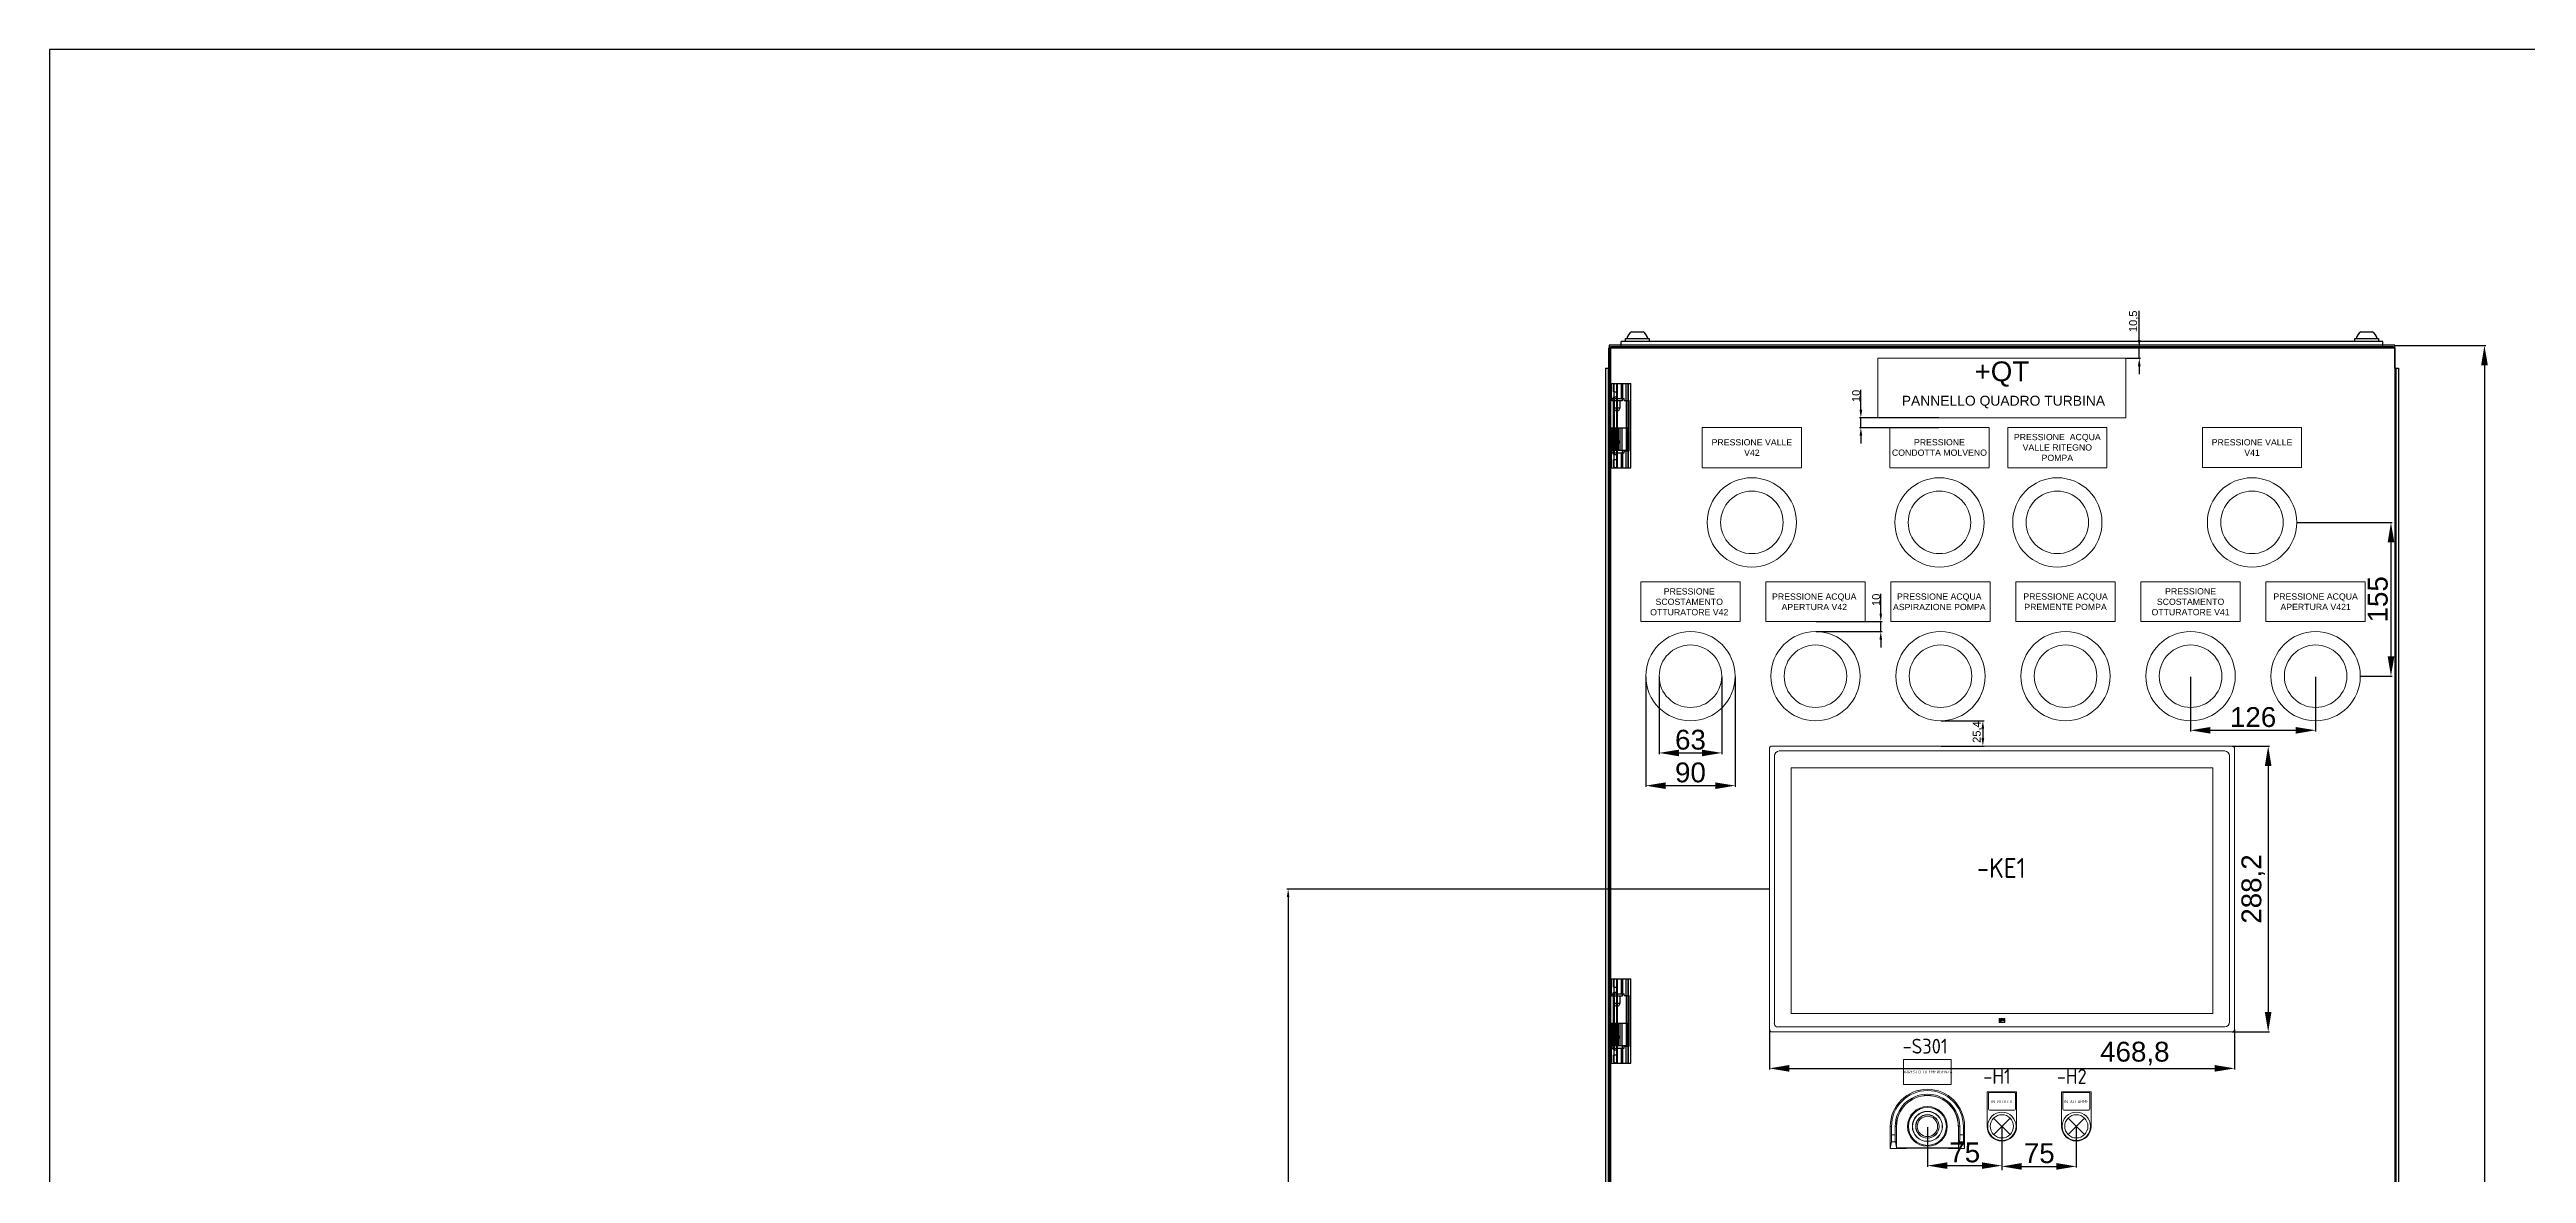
# Model space of a CAD drawing. Header units: millimetres. Extents: x 46611 to 59290, y 36233 to 38835.
# Drawn here: x 46611 to 49107, y 37702 to 38835 of the extents above; entities that cross this region are included whole.
import ezdxf
from ezdxf.enums import TextEntityAlignment as Align

# ---------------------------------------------------------------- set-up
doc = ezdxf.new("R2010")
doc.units = ezdxf.units.MM
doc.layers.add('! NO PLOT !', color=7, linetype='Continuous', true_color=0xff75dd, plot=False)
doc.layers.add('000-PI-Oprema', color=30, linetype='Continuous', lineweight=5)
doc.layers.add('SI-ORMAR-Tekst', color=7, linetype='Continuous', lineweight=5)
doc.layers.add('000-PI-ORMAR', color=2, linetype='Continuous')
doc.layers.add('000-PI_TEXT', color=7, linetype='Continuous')
doc.styles.add('ARIAL', font='arial.ttf')
doc.styles.add('PI0', font='isocpeur.ttf', dxfattribs={"width": 0.9})
doc.styles.get("Standard").update_dxf_attribs({"font": 'arial.ttf'})
doc.dimstyles.new('ISO-25-lb', dxfattribs={"dimtxt": 8, "dimasz": 8, "dimexe": 1.25, "dimexo": 0.625, "dimtad": 1, "dimtxsty": 'Standard', "dimcen": 5, "dimadec": 0, "dimazin": 0, "dimtfac": 1, "dimtmove": 0, "dimatfit": 3, "dimfxl": 1, "dimarcsym": 0})

# ---------------------------------------------------------------- blocks, each defined once
blk = doc.blocks.new('*D116')
at = {"layer": '000-PI_TEXT', "color": 0, "linetype": 'Continuous', "lineweight": -2, "ltscale": 0.25, "transparency": 16777216}
for p, q in [((48975.1, 38537), (49066, 38537)), ((49064.7, 38517), (49064.7, 36560)), ((48975.1, 36540), (49066, 36540))]:
    blk.add_line(p, q, dxfattribs=at)
at = {"layer": '000-PI_TEXT', "color": 0, "ltscale": 0.25, "transparency": 16777216}
for points in [[(49061.4, 38517), (49068.1, 38517), (49064.7, 38537)], [(49061.4, 36560), (49068.1, 36560), (49064.7, 36540)]]:
    blk.add_solid(points, dxfattribs=at)
at = {"layer": 'Defpoints', "color": 0, "ltscale": 0.25, "transparency": 16777216}
for p in [(48974.5, 38537), (48974.5, 36540), (49064.7, 36540)]:
    blk.add_point(p, dxfattribs=at)
at = {"layer": '000-PI_TEXT', "color": 0, "ltscale": 0.25, "transparency": 16777216, "insert": (49051.5, 37538.5), "char_height": 20, "attachment_point": 5, "rotation": 90}
blk.add_mtext('2000', dxfattribs=at)
blk = doc.blocks.new('PPC2-CW19-ADL')
blk.add_wipeout([(77652.4, 29239.1), (78121.2, 29239.1), (78121.2, 28950.9), (77652.4, 28950.9)])
at = {"ltscale": 0.25}
for p, q in [((77884, 28963.9), (77884, 28964.6)), ((77884, 28964.6), (77884.7, 28964.6)), ((77884.7, 28963.9), (77884, 28963.9)), ((77884.7, 28963.5), (77884, 28963.5)), ((77884, 28963.5), (77884, 28960.4)), ((77884, 28960.4), (77884.7, 28960.4)), ((77884.7, 28964.6), (77884.7, 28963.9)), ((77884.7, 28960.4), (77884.7, 28963.5)), ((77886.8, 28964.6), (77885.3, 28964.6)), ((77885.3, 28964.6), (77885.3, 28960.4)), ((77885.3, 28960.4), (77888.3, 28960.4)), ((77886, 28962.9), (77886, 28963.9)), ((77886, 28963.9), (77888.3, 28963.9)), ((77888.3, 28962.9), (77886, 28962.9)), ((77886, 28960.9), (77886, 28962.4)), ((77886, 28962.4), (77888.3, 28962.4)), ((77888.3, 28960.9), (77886, 28960.9)), ((77886.8, 28964.6), (77888.3, 28964.6)), ((77888.3, 28963.9), (77888.3, 28964.6)), ((77888.3, 28962.4), (77888.3, 28962.9)), ((77888.3, 28960.4), (77888.3, 28960.9)), ((77889.6, 28964.6), (77888.9, 28964.6)), ((77888.9, 28964.6), (77888.9, 28963.9)), ((77888.9, 28963.9), (77889.6, 28963.9)), ((77888.9, 28960.4), (77888.9, 28963.5)), ((77888.9, 28963.5), (77889.6, 28963.5)), ((77889.6, 28960.4), (77888.9, 28960.4)), ((77889.6, 28963.9), (77889.6, 28964.6)), ((77889.6, 28963.5), (77889.6, 28960.4))]:
    blk.add_line(p, q, dxfattribs=at)
blk.add_lwpolyline([(77655.4, 29239.1), (78118.2, 29239.1, -0.414214), (78121.2, 29236.1), (78121.2, 28953.9, -0.414214), (78118.2, 28950.9), (77655.4, 28950.9, -0.414214), (77652.4, 28953.9), (77652.4, 29236.1, -0.414214)], format="xyb", close=True, dxfattribs=at)
for points in [[(77657.4, 28959.4), (77657.4, 29229.1)], [(77662.4, 29234.1), (78111.2, 29234.1)], [(78116.2, 29229.1), (78116.2, 28960.9)], [(78111.2, 28955.9), (77660.9, 28955.9)]]:
    blk.add_lwpolyline(points, dxfattribs=at)
blk.add_lwpolyline([(77674.4, 29217.1), (78099.2, 29217.1), (78099.2, 28969.4), (77674.4, 28969.4)], close=True, dxfattribs=at)
for centre, radius, start, end in [((77662.4, 29229.1), 5, 90, 180), ((78111.2, 29229.1), 5, 0, 90), ((77660.9, 28959.4), 3.54, 180, 270), ((78111.2, 28960.9), 5, 270, 0)]:
    blk.add_arc(centre, radius, start, end, dxfattribs=at)
blk = doc.blocks.new('*D129')
at = {"layer": '000-PI_TEXT', "color": 0, "linetype": 'Continuous', "lineweight": -2, "ltscale": 0.25, "transparency": 16777216}
for p, q in [((48219.6, 38202.9), (48219.6, 38091.9)), ((48309.6, 38202.9), (48309.6, 38091.9)), ((48239.6, 38093.2), (48289.6, 38093.2))]:
    blk.add_line(p, q, dxfattribs=at)
at = {"layer": '000-PI_TEXT', "color": 0, "ltscale": 0.25, "transparency": 16777216}
for points in [[(48239.6, 38096.5), (48239.6, 38089.8), (48219.6, 38093.2)], [(48289.6, 38096.5), (48289.6, 38089.8), (48309.6, 38093.2)]]:
    blk.add_solid(points, dxfattribs=at)
at = {"layer": 'Defpoints', "color": 0, "ltscale": 0.25, "transparency": 16777216}
for p in [(48219.6, 38203.5), (48309.6, 38203.5), (48309.6, 38093.2)]:
    blk.add_point(p, dxfattribs=at)
at = {"layer": '000-PI_TEXT', "color": 0, "ltscale": 0.25, "transparency": 16777216, "insert": (48264.6, 38106.4), "char_height": 20, "attachment_point": 5}
blk.add_mtext('90', dxfattribs=at)
blk = doc.blocks.new('*D128')
at = {"layer": '000-PI_TEXT', "color": 0, "linetype": 'Continuous', "lineweight": -2, "ltscale": 0.25, "transparency": 16777216}
for p, q in [((48233.1, 38202.9), (48233.1, 38124.9)), ((48296.1, 38202.9), (48296.1, 38124.9)), ((48253.1, 38126.2), (48276.1, 38126.2))]:
    blk.add_line(p, q, dxfattribs=at)
at = {"layer": '000-PI_TEXT', "color": 0, "ltscale": 0.25, "transparency": 16777216}
for points in [[(48253.1, 38129.5), (48253.1, 38122.8), (48233.1, 38126.2)], [(48276.1, 38129.5), (48276.1, 38122.8), (48296.1, 38126.2)]]:
    blk.add_solid(points, dxfattribs=at)
at = {"layer": 'Defpoints', "color": 0, "ltscale": 0.25, "transparency": 16777216}
for p in [(48233.1, 38203.5), (48296.1, 38203.5), (48296.1, 38126.2)]:
    blk.add_point(p, dxfattribs=at)
at = {"layer": '000-PI_TEXT', "color": 0, "ltscale": 0.25, "transparency": 16777216, "insert": (48264.6, 38139.4), "char_height": 20, "attachment_point": 5}
blk.add_mtext('63', dxfattribs=at)
blk = doc.blocks.new('*D130')
at = {"layer": '000-PI_TEXT', "color": 0, "linetype": 'Continuous', "lineweight": -2, "ltscale": 0.25, "transparency": 16777216}
for p, q in [((48768.6, 38202.9), (48768.6, 38147.7)), ((48894.6, 38202.9), (48894.6, 38147.7)), ((48788.6, 38149), (48874.6, 38149))]:
    blk.add_line(p, q, dxfattribs=at)
at = {"layer": '000-PI_TEXT', "color": 0, "ltscale": 0.25, "transparency": 16777216}
for points in [[(48788.6, 38152.3), (48788.6, 38145.6), (48768.6, 38149)], [(48874.6, 38152.3), (48874.6, 38145.6), (48894.6, 38149)]]:
    blk.add_solid(points, dxfattribs=at)
at = {"layer": 'Defpoints', "color": 0, "ltscale": 0.25, "transparency": 16777216}
for p in [(48768.6, 38203.5), (48894.6, 38203.5), (48894.6, 38149)]:
    blk.add_point(p, dxfattribs=at)
at = {"layer": '000-PI_TEXT', "color": 0, "ltscale": 0.25, "transparency": 16777216, "insert": (48831.6, 38162.2), "char_height": 20, "attachment_point": 5}
blk.add_mtext('126', dxfattribs=at)
blk = doc.blocks.new('*D131')
at = {"layer": '000-PI_TEXT', "color": 0, "linetype": 'Continuous', "lineweight": -2, "ltscale": 0.25, "transparency": 16777216}
for p, q in [((48876.1, 38358.5), (48971.8, 38358.5)), ((48970.5, 38338.5), (48970.5, 38223.5)), ((48940.2, 38203.5), (48971.8, 38203.5))]:
    blk.add_line(p, q, dxfattribs=at)
at = {"layer": '000-PI_TEXT', "color": 0, "ltscale": 0.25, "transparency": 16777216}
for points in [[(48967.2, 38338.5), (48973.9, 38338.5), (48970.5, 38358.5)], [(48967.2, 38223.5), (48973.9, 38223.5), (48970.5, 38203.5)]]:
    blk.add_solid(points, dxfattribs=at)
at = {"layer": 'Defpoints', "color": 0, "ltscale": 0.25, "transparency": 16777216}
for p in [(48875.5, 38358.5), (48939.6, 38203.5), (48970.5, 38203.5)]:
    blk.add_point(p, dxfattribs=at)
at = {"layer": '000-PI_TEXT', "color": 0, "ltscale": 0.25, "transparency": 16777216, "insert": (48957.3, 38281), "char_height": 20, "attachment_point": 5, "rotation": 90}
blk.add_mtext('155', dxfattribs=at)
blk = doc.blocks.new('podloska')
for p, q in [((43278.7, 39063.5), (43278.7, 39097.9)), ((43279.2, 39098.4), (43308, 39098.4)), ((43280, 39080.9), (43280, 39096.6)), ((43281, 39097.6), (43306.2, 39097.6)), ((43307.2, 39080.9), (43307.2, 39096.6)), ((43308.5, 39063.5), (43308.5, 39097.9)), ((43281, 39079.9), (43306.2, 39079.9))]:
    blk.add_line(p, q)
blk.add_circle((43293.6, 39063.5), 14.3)
at = {"ltscale": 0.25}
blk.add_circle((43293.6, 39063.5), 11.7, dxfattribs=at)
for centre, radius, start, end in [((43279.2, 39097.9), 0.5, 90, 179.9998), ((43281, 39096.6), 1, 90, 180.0001), ((43306.2, 39096.6), 1, 359.9999, 90), ((43308, 39097.9), 0.5, 0.0002, 90), ((43293.6, 39063.5), 14.9, 180, 0), ((43281, 39080.9), 1, 180, 270), ((43306.2, 39080.9), 1, 270, 0)]:
    blk.add_arc(centre, radius, start, end)
blk = doc.blocks.new('ESD - 3SU1051-1BA20-0AA0')
for p, q in [((43979.3, 39069.2), (43980.6, 39069.2)), ((43979.3, 39047.1), (43979.3, 39069.2)), ((43980.6, 39060.7), (43980.6, 39069.2)), ((43984.2, 39069.2), (43985.4, 39069.2)), ((43984.2, 39060.7), (43984.2, 39069.2)), ((43985.4, 39069.2), (43985.6, 39069.2)), ((43985.4, 39047.6), (43985.4, 39069.2)), ((43985.6, 39047.5), (43985.6, 39069.2)), ((44047.9, 39069.2), (44048.1, 39069.2)), ((44047.9, 39047.5), (44047.9, 39069.2)), ((44048.1, 39069.2), (44049.2, 39069.2)), ((44048.1, 39047.6), (44048.1, 39069.2)), ((44049.2, 39060.7), (44049.2, 39069.2)), ((44052.9, 39069.2), (44054.1, 39069.2)), ((44052.9, 39060.7), (44052.9, 39069.2)), ((44054.1, 39047.1), (44054.1, 39069.2)), ((43979.3, 39047.1), (43980.4, 39053.7)), ((43979.3, 39047.1), (43995.6, 39047.1)), ((43980.4, 39053.7), (43984.4, 39053.7)), ((43980.6, 39060.7), (43984.2, 39060.7)), ((43985.4, 39047.6), (43984.4, 39053.7)), ((43985.6, 39047.5), (44047.9, 39047.5)), ((43995.5, 39047.2), (44037.9, 39047.2)), ((44037.8, 39047.1), (44054.1, 39047.1)), ((44048.1, 39047.6), (44049.1, 39053.7)), ((44049.1, 39053.7), (44053, 39053.7)), ((44049.2, 39060.7), (44052.9, 39060.7)), ((44054.1, 39047.1), (44053, 39053.7))]:
    blk.add_line(p, q)
for points in [[(43980.4, 39053.7), (43980.5, 39054.1), (43980.5, 39054.7), (43980.5, 39055.6), (43980.5, 39056.7), (43980.6, 39057.9), (43980.6, 39059.2), (43980.6, 39060.7)], [(43984.2, 39060.7), (43984.2, 39059.2), (43984.2, 39057.9), (43984.3, 39056.7), (43984.3, 39055.6), (43984.3, 39054.7), (43984.3, 39054.1), (43984.4, 39053.7)], [(43985.4, 39047.6), (43985.4, 39047.6), (43985.4, 39047.6), (43985.4, 39047.6), (43985.5, 39047.6), (43985.5, 39047.6), (43985.5, 39047.5), (43985.6, 39047.5), (43985.6, 39047.5)], [(44047.9, 39047.5), (44047.9, 39047.5), (44047.9, 39047.5), (44048, 39047.6), (44048, 39047.6), (44048, 39047.6), (44048, 39047.6), (44048, 39047.6), (44048.1, 39047.6)], [(44049.1, 39053.7), (44049.1, 39054.1), (44049.1, 39054.7), (44049.2, 39055.6), (44049.2, 39056.7), (44049.2, 39057.9), (44049.2, 39059.2), (44049.2, 39060.7)], [(44052.9, 39060.7), (44052.9, 39059.2), (44052.9, 39057.9), (44052.9, 39056.7), (44052.9, 39055.6), (44053, 39054.7), (44053, 39054.1), (44053, 39053.7)]]:
    blk.add_lwpolyline(points)
for radius in [20, 19.1, 15.2, 15, 11.8, 11.7, 10.3]:
    blk.add_circle((44016.7, 39069.2), radius)
for radius, start, end in [(37.4, 0, 180), (36.2, 0, 180), (32.5, 0, 180), (31.3, 0, 180), (31.1, 0, 180), (30.5, 225.9962, 226.1678), (30.5, 313.8322, 314.0038)]:
    blk.add_arc((44016.7, 39069.2), radius, start, end)
blk = doc.blocks.new('*D132')
at = {"layer": '000-PI_TEXT', "color": 0, "linetype": 'Continuous', "lineweight": -2, "ltscale": 0.25, "transparency": 16777216}
for p, q in [((48503.4, 37749), (48503.4, 37709)), ((48578.4, 37749), (48578.4, 37709)), ((48523.4, 37710.2), (48558.4, 37710.2))]:
    blk.add_line(p, q, dxfattribs=at)
at = {"layer": '000-PI_TEXT', "color": 0, "ltscale": 0.25, "transparency": 16777216}
for points in [[(48523.4, 37713.5), (48523.4, 37706.9), (48503.4, 37710.2)], [(48558.4, 37713.5), (48558.4, 37706.9), (48578.4, 37710.2)]]:
    blk.add_solid(points, dxfattribs=at)
at = {"layer": 'Defpoints', "color": 0, "ltscale": 0.25, "transparency": 16777216}
for p in [(48503.4, 37749.7), (48578.4, 37749.7), (48578.4, 37710.2)]:
    blk.add_point(p, dxfattribs=at)
at = {"layer": '000-PI_TEXT', "color": 0, "ltscale": 0.25, "transparency": 16777216, "insert": (48541, 37723.4), "char_height": 20, "attachment_point": 5}
blk.add_mtext('75', dxfattribs=at)
blk = doc.blocks.new('*D133')
at = {"layer": '000-PI_TEXT', "color": 0, "linetype": 'Continuous', "lineweight": -2, "ltscale": 0.25, "transparency": 16777216}
for p, q in [((48578.4, 37749), (48578.4, 37708.2)), ((48653.4, 37749), (48653.4, 37708.2)), ((48598.4, 37709.4), (48633.4, 37709.4))]:
    blk.add_line(p, q, dxfattribs=at)
at = {"layer": '000-PI_TEXT', "color": 0, "ltscale": 0.25, "transparency": 16777216}
for points in [[(48598.4, 37712.8), (48598.4, 37706.1), (48578.4, 37709.4)], [(48633.4, 37712.8), (48633.4, 37706.1), (48653.4, 37709.4)]]:
    blk.add_solid(points, dxfattribs=at)
at = {"layer": 'Defpoints', "color": 0, "ltscale": 0.25, "transparency": 16777216}
for p in [(48578.4, 37749.7), (48653.4, 37749.7), (48653.4, 37709.4)]:
    blk.add_point(p, dxfattribs=at)
at = {"layer": '000-PI_TEXT', "color": 0, "ltscale": 0.25, "transparency": 16777216, "insert": (48616.1, 37722.6), "char_height": 20, "attachment_point": 5}
blk.add_mtext('75', dxfattribs=at)
blk = doc.blocks.new('*D134')
at = {"layer": '000-PI_TEXT', "color": 0, "linetype": 'Continuous', "lineweight": -2, "ltscale": 0.25, "transparency": 16777216}
for p, q in [((48344.1, 37847.3), (48344.1, 37807)), ((48812.9, 37847.3), (48812.9, 37807)), ((48364.1, 37808.2), (48792.9, 37808.2))]:
    blk.add_line(p, q, dxfattribs=at)
at = {"layer": '000-PI_TEXT', "color": 0, "ltscale": 0.25, "transparency": 16777216}
for points in [[(48364.1, 37811.6), (48364.1, 37804.9), (48344.1, 37808.2)], [(48792.9, 37811.6), (48792.9, 37804.9), (48812.9, 37808.2)]]:
    blk.add_solid(points, dxfattribs=at)
at = {"layer": 'Defpoints', "color": 0, "ltscale": 0.25, "transparency": 16777216}
for p in [(48344.1, 37847.9), (48812.9, 37847.9), (48812.9, 37808.2)]:
    blk.add_point(p, dxfattribs=at)
at = {"layer": '000-PI_TEXT', "color": 0, "ltscale": 0.25, "transparency": 16777216, "insert": (48712.4, 37823.2), "char_height": 20, "attachment_point": 5}
blk.add_mtext('468,8', dxfattribs=at)
blk = doc.blocks.new('*D135')
at = {"layer": '000-PI_TEXT', "color": 0, "linetype": 'Continuous', "lineweight": -2, "ltscale": 0.25, "transparency": 16777216}
for p, q in [((48810.5, 38133.1), (48848, 38133.1)), ((48846.8, 38113.1), (48846.8, 37864.9)), ((48810.5, 37844.9), (48848, 37844.9))]:
    blk.add_line(p, q, dxfattribs=at)
at = {"layer": '000-PI_TEXT', "color": 0, "ltscale": 0.25, "transparency": 16777216}
for points in [[(48843.4, 38113.1), (48850.1, 38113.1), (48846.8, 38133.1)], [(48843.4, 37864.9), (48850.1, 37864.9), (48846.8, 37844.9)]]:
    blk.add_solid(points, dxfattribs=at)
at = {"layer": 'Defpoints', "color": 0, "ltscale": 0.25, "transparency": 16777216}
for p in [(48809.9, 38133.1), (48809.9, 37844.9), (48846.8, 37844.9)]:
    blk.add_point(p, dxfattribs=at)
at = {"layer": '000-PI_TEXT', "color": 0, "ltscale": 0.25, "transparency": 16777216, "insert": (48831.7, 37989), "char_height": 20, "attachment_point": 5, "rotation": 90}
blk.add_mtext('288,2', dxfattribs=at)
blk = doc.blocks.new('*D201')
at = {"color": 0, "linetype": 'Continuous', "lineweight": -2, "ltscale": 0.25, "transparency": 16777216}
for p, q in [((48517.2, 38158.5), (48560.5, 38158.5)), ((48559.3, 38150.5), (48559.3, 38141.1)), ((48517.2, 38133.1), (48560.5, 38133.1))]:
    blk.add_line(p, q, dxfattribs=at)
at = {"color": 0, "ltscale": 0.25, "transparency": 16777216}
for points in [[(48557.9, 38150.5), (48560.6, 38150.5), (48559.3, 38158.5)], [(48557.9, 38141.1), (48560.6, 38141.1), (48559.3, 38133.1)]]:
    blk.add_solid(points, dxfattribs=at)
at = {"layer": 'Defpoints', "color": 0, "ltscale": 0.25, "transparency": 16777216}
for p in [(48516.6, 38158.5), (48516.6, 38133.1), (48559.3, 38133.1)]:
    blk.add_point(p, dxfattribs=at)
at = {"color": 0, "ltscale": 0.25, "transparency": 16777216, "insert": (48553.8, 38147.2), "char_height": 8, "attachment_point": 5, "rotation": 90}
blk.add_mtext('25,4', dxfattribs=at)
blk = doc.blocks.new('*D202')
at = {"color": 0, "linetype": 'Continuous', "lineweight": -2, "ltscale": 0.25, "transparency": 16777216}
for p, q in [((48436.3, 38472), (48436.3, 38492)), ((48514.9, 38464), (48435.1, 38464)), ((48436.3, 38454), (48436.3, 38464)), ((48514.9, 38454), (48435.1, 38454)), ((48436.3, 38446), (48436.3, 38438))]:
    blk.add_line(p, q, dxfattribs=at)
at = {"color": 0, "ltscale": 0.25, "transparency": 16777216}
for points in [[(48435, 38472), (48437.7, 38472), (48436.3, 38464)], [(48435, 38446), (48437.7, 38446), (48436.3, 38454)]]:
    blk.add_solid(points, dxfattribs=at)
at = {"layer": 'Defpoints', "color": 0, "ltscale": 0.25, "transparency": 16777216}
for p in [(48436.3, 38464), (48515.5, 38464), (48515.5, 38454)]:
    blk.add_point(p, dxfattribs=at)
at = {"color": 0, "ltscale": 0.25, "transparency": 16777216, "insert": (48431.6, 38486), "char_height": 8, "attachment_point": 5, "rotation": 90}
blk.add_mtext('10', dxfattribs=at)
blk = doc.blocks.new('*D207')
at = {"color": 0, "linetype": 'Continuous', "lineweight": -2, "ltscale": 0.25, "transparency": 16777216}
for p, q in [((48343.5, 37989), (47858, 37989)), ((47859.2, 37981), (47859.2, 36547)), ((48343.5, 36539), (47858, 36539))]:
    blk.add_line(p, q, dxfattribs=at)
at = {"color": 0, "ltscale": 0.25, "transparency": 16777216}
for points in [[(47857.9, 37981), (47860.5, 37981), (47859.2, 37989)], [(47857.9, 36547), (47860.5, 36547), (47859.2, 36539)]]:
    blk.add_solid(points, dxfattribs=at)
at = {"layer": 'Defpoints', "color": 0, "ltscale": 0.25, "transparency": 16777216}
for p in [(48344.1, 37989), (47859.2, 36539), (48344.1, 36539)]:
    blk.add_point(p, dxfattribs=at)
at = {"color": 0, "ltscale": 0.25, "transparency": 16777216, "insert": (47854.5, 37264), "char_height": 8, "attachment_point": 5, "rotation": 90}
blk.add_mtext('1450', dxfattribs=at)
blk = doc.blocks.new('*D208')
at = {"color": 0, "linetype": 'Continuous', "lineweight": -2, "ltscale": 0.25, "transparency": 16777216}
for p, q in [((48456.4, 38266.5), (48456.4, 38286.5)), ((48391.2, 38258.5), (48457.7, 38258.5)), ((48391.2, 38248.5), (48457.7, 38248.5)), ((48456.4, 38248.5), (48456.4, 38258.5)), ((48456.4, 38240.5), (48456.4, 38232.5))]:
    blk.add_line(p, q, dxfattribs=at)
at = {"color": 0, "ltscale": 0.25, "transparency": 16777216}
for points in [[(48455.1, 38266.5), (48457.7, 38266.5), (48456.4, 38258.5)], [(48455.1, 38240.5), (48457.7, 38240.5), (48456.4, 38248.5)]]:
    blk.add_solid(points, dxfattribs=at)
at = {"layer": 'Defpoints', "color": 0, "ltscale": 0.25, "transparency": 16777216}
for p in [(48390.6, 38258.5), (48390.6, 38248.5), (48456.4, 38258.5)]:
    blk.add_point(p, dxfattribs=at)
at = {"color": 0, "ltscale": 0.25, "transparency": 16777216, "insert": (48451.7, 38280.5), "char_height": 8, "attachment_point": 5, "rotation": 90}
blk.add_mtext('10', dxfattribs=at)
blk = doc.blocks.new('*D209')
at = {"color": 0, "linetype": 'Continuous', "lineweight": -2, "ltscale": 0.25, "transparency": 16777216}
for p, q in [((48716.9, 38542.5), (48716.9, 38571.9)), ((48704.1, 38534.5), (48718.1, 38534.5)), ((48704.1, 38524), (48718.1, 38524)), ((48716.9, 38524), (48716.9, 38534.5)), ((48716.9, 38516), (48716.9, 38508))]:
    blk.add_line(p, q, dxfattribs=at)
at = {"color": 0, "ltscale": 0.25, "transparency": 16777216}
for points in [[(48715.5, 38542.5), (48718.2, 38542.5), (48716.9, 38534.5)], [(48715.5, 38516), (48718.2, 38516), (48716.9, 38524)]]:
    blk.add_solid(points, dxfattribs=at)
at = {"layer": 'Defpoints', "color": 0, "ltscale": 0.25, "transparency": 16777216}
for p in [(48703.5, 38534.5), (48703.5, 38524), (48716.9, 38534.5)]:
    blk.add_point(p, dxfattribs=at)
at = {"color": 0, "ltscale": 0.25, "transparency": 16777216, "insert": (48711.4, 38561.2), "char_height": 8, "attachment_point": 5, "rotation": 90}
blk.add_mtext('10,5', dxfattribs=at)

msp = doc.modelspace()

# ---------------------------------------------------------------- linework, layer by layer
at = {"layer": '! NO PLOT !'}
for p, q in [((48185.065, 38483.528), (48185.065, 38498.528)), ((48185.065, 38498.528), (48204.508, 38498.528)), ((48186.99, 38490.028), (48186.99, 38496.528)), ((48187.637, 38496.528), (48186.99, 38496.528)), ((48186.99, 38490.028), (48191.143, 38490.028)), ((48187.632, 38422.028), (48187.632, 38490.028)), ((48187.637, 38415.528), (48187.637, 38496.528)), ((48190.396, 38413.528), (48190.396, 38498.528)), ((48190.615, 38483.528), (48190.615, 38498.528)), ((48191.143, 38413.528), (48191.143, 38498.528)), ((48195.252, 38483.528), (48195.252, 38498.528)), ((48196.165, 38498.528), (48196.165, 38483.528)), ((48199.927, 38481.528), (48199.927, 38498.528)), ((48201.82, 38413.528), (48201.82, 38498.528)), ((48202.024, 38481.528), (48202.024, 38498.528)), ((48204.508, 38413.528), (48204.508, 38498.528)), ((48185.065, 38483.528), (48197.829, 38483.528)), ((48185.515, 38481.028), (48185.515, 38483.528)), ((48195.715, 38481.028), (48185.515, 38481.028)), ((48186.909, 38485.028), (48191.143, 38485.028)), ((48186.909, 38427.028), (48186.909, 38485.028)), ((48187.343, 38427.028), (48187.343, 38485.028)), ((48187.665, 38473.539), (48187.665, 38481.028)), ((48193.565, 38473.539), (48187.665, 38473.539)), ((48189.115, 38471.028), (48187.665, 38473.539)), ((48188.061, 38427.028), (48188.061, 38485.028)), ((48192.115, 38471.028), (48189.115, 38471.028)), ((48193.565, 38473.539), (48192.115, 38471.028)), ((48193.565, 38481.028), (48193.565, 38473.539)), ((48195.715, 38483.528), (48195.715, 38481.028)), ((48197.829, 38481.528), (48197.829, 38483.528)), ((48197.829, 38481.528), (48202.753, 38481.528)), ((48200.291, 38430.528), (48200.291, 38481.528)), ((48202.753, 38430.528), (48202.753, 38481.528)), ((48201.308, 38453.528), (48184.508, 38453.528)), ((48184.71, 38453.528), (48184.71, 38431.028)), ((48185.465, 38453.528), (48185.465, 38431.028)), ((48186.469, 38431.028), (48186.469, 38453.528)), ((48186.589, 38453.528), (48186.589, 38431.028)), ((48187.345, 38453.528), (48187.345, 38431.028)), ((48187.665, 38438.516), (48189.115, 38441.028)), ((48188.469, 38453.528), (48188.469, 38431.028)), ((48188.83, 38453.528), (48188.83, 38431.028)), ((48192.115, 38441.028), (48189.115, 38441.028)), ((48189.187, 38453.528), (48189.187, 38431.028)), ((48191.329, 38453.528), (48191.329, 38431.028)), ((48191.686, 38453.528), (48191.686, 38431.028)), ((48192.115, 38441.028), (48193.565, 38438.516)), ((48193.358, 38453.528), (48193.358, 38431.028)), ((48195.358, 38453.528), (48195.358, 38431.028)), ((48201.308, 38453.528), (48201.308, 38431.028)), ((48201.308, 38431.028), (48184.508, 38431.028)), ((48185.065, 38413.528), (48185.065, 38428.528)), ((48185.065, 38428.528), (48197.829, 38428.528)), ((48185.515, 38428.528), (48185.515, 38431.028)), ((48186.909, 38427.028), (48191.143, 38427.028)), ((48186.99, 38422.028), (48191.143, 38422.028)), ((48186.99, 38415.528), (48186.99, 38422.028)), ((48187.637, 38415.528), (48186.99, 38415.528)), ((48187.665, 38431.028), (48187.665, 38438.516)), ((48193.565, 38438.516), (48187.665, 38438.516)), ((48190.615, 38413.528), (48190.615, 38428.528)), ((48193.565, 38438.516), (48193.565, 38431.028)), ((48195.252, 38413.528), (48195.252, 38428.528)), ((48195.715, 38431.028), (48195.715, 38428.528)), ((48196.165, 38428.528), (48196.165, 38413.528)), ((48197.829, 38428.528), (48197.829, 38430.528)), ((48197.829, 38430.528), (48202.753, 38430.528)), ((48199.927, 38413.528), (48199.927, 38430.528)), ((48202.024, 38413.528), (48202.024, 38430.528)), ((48185.065, 38413.528), (48204.508, 38413.528)), ((48185.065, 37883.528), (48185.065, 37898.528)), ((48185.065, 37898.528), (48204.508, 37898.528)), ((48186.99, 37890.028), (48186.99, 37896.528)), ((48187.637, 37896.528), (48186.99, 37896.528)), ((48186.99, 37890.028), (48191.143, 37890.028)), ((48187.632, 37822.028), (48187.632, 37890.028)), ((48187.637, 37815.528), (48187.637, 37896.528)), ((48190.396, 37813.528), (48190.396, 37898.528)), ((48190.615, 37883.528), (48190.615, 37898.528)), ((48191.143, 37813.528), (48191.143, 37898.528)), ((48195.252, 37883.528), (48195.252, 37898.528)), ((48196.165, 37898.528), (48196.165, 37883.528)), ((48199.927, 37881.528), (48199.927, 37898.528)), ((48201.82, 37813.528), (48201.82, 37898.528)), ((48202.024, 37881.528), (48202.024, 37898.528)), ((48204.508, 37813.528), (48204.508, 37898.528)), ((48185.065, 37883.528), (48197.829, 37883.528)), ((48185.515, 37881.028), (48185.515, 37883.528)), ((48195.715, 37881.028), (48185.515, 37881.028)), ((48186.909, 37885.028), (48191.143, 37885.028)), ((48186.909, 37827.028), (48186.909, 37885.028)), ((48187.343, 37827.028), (48187.343, 37885.028)), ((48187.665, 37873.539), (48187.665, 37881.028)), ((48193.565, 37873.539), (48187.665, 37873.539)), ((48189.115, 37871.028), (48187.665, 37873.539)), ((48188.061, 37827.028), (48188.061, 37885.028)), ((48192.115, 37871.028), (48189.115, 37871.028)), ((48193.565, 37873.539), (48192.115, 37871.028)), ((48193.565, 37881.028), (48193.565, 37873.539)), ((48195.715, 37883.528), (48195.715, 37881.028)), ((48197.829, 37881.528), (48197.829, 37883.528)), ((48197.829, 37881.528), (48202.753, 37881.528)), ((48200.291, 37830.528), (48200.291, 37881.528)), ((48202.753, 37830.528), (48202.753, 37881.528)), ((48201.308, 37853.528), (48184.508, 37853.528)), ((48184.71, 37853.528), (48184.71, 37831.028)), ((48185.465, 37853.528), (48185.465, 37831.028)), ((48186.469, 37831.028), (48186.469, 37853.528)), ((48186.589, 37853.528), (48186.589, 37831.028)), ((48187.345, 37853.528), (48187.345, 37831.028)), ((48187.665, 37838.516), (48189.115, 37841.028)), ((48188.469, 37853.528), (48188.469, 37831.028)), ((48188.83, 37853.528), (48188.83, 37831.028)), ((48192.115, 37841.028), (48189.115, 37841.028)), ((48189.187, 37853.528), (48189.187, 37831.028)), ((48191.329, 37853.528), (48191.329, 37831.028)), ((48191.686, 37853.528), (48191.686, 37831.028)), ((48192.115, 37841.028), (48193.565, 37838.516)), ((48193.358, 37853.528), (48193.358, 37831.028)), ((48195.358, 37853.528), (48195.358, 37831.028)), ((48201.308, 37853.528), (48201.308, 37831.028)), ((48201.308, 37831.028), (48184.508, 37831.028)), ((48185.065, 37813.528), (48185.065, 37828.528)), ((48185.065, 37828.528), (48197.829, 37828.528)), ((48185.515, 37828.528), (48185.515, 37831.028)), ((48186.909, 37827.028), (48191.143, 37827.028)), ((48186.99, 37822.028), (48191.143, 37822.028)), ((48186.99, 37815.528), (48186.99, 37822.028)), ((48187.637, 37815.528), (48186.99, 37815.528)), ((48187.665, 37831.028), (48187.665, 37838.516)), ((48193.565, 37838.516), (48187.665, 37838.516)), ((48190.615, 37813.528), (48190.615, 37828.528)), ((48193.565, 37838.516), (48193.565, 37831.028)), ((48195.252, 37813.528), (48195.252, 37828.528)), ((48195.715, 37831.028), (48195.715, 37828.528)), ((48196.165, 37828.528), (48196.165, 37813.528)), ((48197.829, 37828.528), (48197.829, 37830.528)), ((48197.829, 37830.528), (48202.753, 37830.528)), ((48199.927, 37813.528), (48199.927, 37830.528)), ((48202.024, 37813.528), (48202.024, 37830.528)), ((48185.065, 37813.528), (48204.508, 37813.528))]:
    msp.add_line(p, q, dxfattribs=at)
at = {"layer": '! NO PLOT !', "ltscale": 0.25}
msp.add_lwpolyline([(46611.02, 38835.162), (46611.02, 36233.383), (50511.02, 36233.383), (50511.02, 36233.383), (50511.02, 36233.383), (50511.02, 38835.162), (46611.02, 38835.162)], dxfattribs=at)
at = {"layer": '! NO PLOT !', "extrusion": (0, 0, -1)}
for centre, start_param, end_param in [((48188.922, 38496.528), 4.71238898, 6.28318531), ((48189.569, 38496.528), 4.71238898, 6.28318531), ((48188.922, 38415.528), 3.14159265, 4.71238898), ((48189.569, 38415.528), 3.14159265, 4.71238898), ((48188.922, 37896.528), 4.71238898, 6.28318531), ((48189.569, 37896.528), 4.71238898, 6.28318531), ((48188.922, 37815.528), 3.14159265, 4.71238898), ((48189.569, 37815.528), 3.14159265, 4.71238898)]:
    msp.add_ellipse(centre, major_axis=(0, 2), ratio=0.96592583, start_param=start_param, end_param=end_param, dxfattribs=at)
at = {"ltscale": 0.25}
msp.add_line((48578.424, 37735.467), (48578.424, 37705.467), dxfattribs=at)
at = {"layer": '000-PI-Oprema'}
for p, q in [((48276.508, 38454.028), (48376.508, 38454.028)), ((48276.508, 38454.028), (48276.508, 38414.028)), ((48376.508, 38454.028), (48376.508, 38414.028)), ((48465.508, 38454.028), (48565.508, 38454.028)), ((48465.508, 38454.028), (48465.508, 38414.028)), ((48565.508, 38454.028), (48565.508, 38414.028)), ((48584.303, 38454.028), (48684.303, 38454.028)), ((48584.303, 38454.028), (48584.303, 38414.028)), ((48684.303, 38454.028), (48684.303, 38414.028)), ((48780.508, 38454.028), (48880.508, 38454.028)), ((48780.508, 38454.028), (48780.508, 38414.028)), ((48880.508, 38454.028), (48880.508, 38414.028)), ((48880.508, 38414.028), (48780.508, 38414.028)), ((48376.508, 38413.528), (48276.508, 38413.528)), ((48565.508, 38413.528), (48465.508, 38413.528)), ((48684.303, 38413.528), (48584.303, 38413.528)), ((48214.58, 38298.528), (48314.58, 38298.528)), ((48214.58, 38298.528), (48214.58, 38258.528)), ((48314.58, 38298.528), (48314.58, 38258.528)), ((48340.58, 38298.528), (48440.58, 38298.528)), ((48340.58, 38298.528), (48340.58, 38258.528)), ((48440.58, 38298.528), (48440.58, 38258.528)), ((48466.58, 38298.528), (48566.58, 38298.528)), ((48466.58, 38298.528), (48466.58, 38258.528)), ((48566.58, 38298.528), (48566.58, 38258.528)), ((48592.58, 38298.528), (48692.58, 38298.528)), ((48592.58, 38298.528), (48592.58, 38258.528)), ((48692.58, 38298.528), (48692.58, 38258.528)), ((48718.58, 38298.528), (48818.58, 38298.528)), ((48718.58, 38298.528), (48718.58, 38258.528)), ((48818.58, 38298.528), (48818.58, 38258.528)), ((48844.58, 38298.528), (48944.58, 38298.528)), ((48844.58, 38298.528), (48844.58, 38258.528)), ((48944.58, 38298.528), (48944.58, 38258.528)), ((48314.58, 38258.528), (48214.58, 38258.528)), ((48440.58, 38258.528), (48340.58, 38258.528)), ((48566.58, 38258.528), (48466.58, 38258.528)), ((48692.58, 38258.528), (48592.58, 38258.528)), ((48818.58, 38258.528), (48718.58, 38258.528)), ((48944.58, 38258.528), (48844.58, 38258.528)), ((48570.089, 37757.99), (48586.651, 37741.46)), ((48586.742, 37757.983), (48570.19, 37741.444)), ((48645.089, 37757.99), (48661.651, 37741.46)), ((48661.742, 37757.983), (48645.19, 37741.444))]:
    msp.add_line(p, q, dxfattribs=at)
at = {"layer": '000-PI-Oprema', "elevation": 0}
msp.add_lwpolyline([(48479.423, 37817.067), (48527.423, 37817.067), (48527.423, 37792.067), (48479.423, 37792.067)], close=True, dxfattribs=at)
at = {"layer": '000-PI-Oprema'}
for centre, radius in [((48326.508, 38358.528), 45), ((48326.508, 38358.528), 31.5), ((48515.508, 38358.528), 45), ((48515.508, 38358.528), 31.5), ((48634.303, 38358.528), 45), ((48634.303, 38358.528), 31.5), ((48830.508, 38358.528), 45), ((48830.508, 38358.528), 31.5), ((48264.58, 38203.528), 45), ((48390.58, 38203.528), 45), ((48516.58, 38203.528), 45), ((48642.58, 38203.528), 45), ((48768.58, 38203.528), 45), ((48894.58, 38203.528), 45), ((48264.58, 38203.528), 31.5), ((48390.58, 38203.528), 31.5), ((48516.58, 38203.528), 31.5), ((48642.58, 38203.528), 31.5), ((48768.58, 38203.528), 31.5), ((48894.58, 38203.528), 31.5)]:
    msp.add_circle(centre, radius, dxfattribs=at)
at = {"layer": '000-PI-ORMAR'}
for p, q in [((48194.77, 38534.528), (48194.77, 38541.028)), ((48962.27, 38541.028), (48194.77, 38541.028)), ((48199.02, 38543.928), (48223.02, 38543.928)), ((48199.02, 38541.028), (48199.02, 38543.928)), ((48205.02, 38550.528), (48217.02, 38550.528)), ((48223.02, 38543.928), (48223.02, 38541.028)), ((48934.02, 38543.928), (48958.02, 38543.928)), ((48934.02, 38541.028), (48934.02, 38543.928)), ((48940.02, 38550.528), (48952.02, 38550.528)), ((48958.02, 38543.928), (48958.02, 38541.028)), ((48962.27, 38534.528), (48962.27, 38541.028)), ((48179.02, 38514.028), (48181.739, 38514.028)), ((48179.02, 38514.028), (48179.02, 36563.028)), ((48181.739, 38514.028), (48182.508, 38513.892)), ((48181.739, 38514.028), (48181.739, 36563.028)), ((48182.508, 38534.528), (48974.508, 38534.528)), ((48182.508, 36550.028), (48182.508, 38534.528)), ((48194.77, 38537.028), (48182.52, 38537.028)), ((48182.52, 38537.028), (48182.52, 38534.528)), ((48182.52, 38534.528), (48182.52, 36550.028)), ((48194.77, 38535.528), (48184.02, 38535.528)), ((48184.02, 38535.528), (48184.02, 38534.528)), ((48184.02, 38534.528), (48184.02, 36550.028)), ((48962.27, 38537.028), (48194.77, 38537.028)), ((48962.27, 38535.528), (48194.77, 38535.528)), ((48974.52, 38537.028), (48962.27, 38537.028)), ((48973.02, 38535.528), (48962.27, 38535.528)), ((48973.02, 38534.528), (48973.02, 38535.528)), ((48974.508, 38534.528), (48974.508, 36550.028)), ((48974.508, 38513.888), (48975.301, 38514.028)), ((48974.52, 38513.89), (48974.52, 38537.028)), ((48975.301, 38514.028), (48978.02, 38514.028)), ((48975.301, 38514.028), (48975.301, 36563.028)), ((48978.02, 38514.028), (48978.02, 36563.028))]:
    msp.add_line(p, q, dxfattribs=at)
for centre, start, end in [((48211.415, 38541.333), 124.82083, 166.605416), ((48210.625, 38541.333), 13.394584, 55.17917), ((48946.415, 38541.333), 124.82083, 166.605416), ((48945.625, 38541.333), 13.394584, 55.17917)]:
    msp.add_arc(centre, 11.2, start, end, dxfattribs=at)
at = {"layer": 'SI-ORMAR-Tekst'}
msp.add_lwpolyline([(48453.467, 38524.028), (48703.467, 38524.028), (48703.467, 38464.028), (48453.467, 38464.028)], close=True, dxfattribs=at)

# ---------------------------------------------------------------- block references
at = {"layer": '000-PI-Oprema', "ltscale": 0.25}
msp.add_blockref('ESD - 3SU1051-1BA20-0AA0', (4486.697, -1319.484), dxfattribs=at)
at = {"layer": '000-PI-Oprema'}
for p in [(5284.817, -1313.683), (5359.817, -1313.683)]:
    msp.add_blockref('podloska', p, dxfattribs=at)

# ---------------------------------------------------------------- texts
at = {"layer": '000-PI-Oprema', "char_height": 6.3, "attachment_point": 5}
for s, width, insert in [('\\pxqc;PRESSIONE VALLE^JV42', 100.70422, (48326.508, 38434.028)), ('\\pxqc;PRESSIONE CONDOTTA MOLVENO', 96.67589, (48515.508, 38434.028)), ('PRESSIONE  ACQUA VALLE RITEGNO POMPA', 98.70586, (48634.303, 38434.028)), ('\\pxqc;PRESSIONE VALLE^JV41', 100.83687, (48830.508, 38434.028)), ('PRESSIONE SCOSTAMENTO OTTURATORE V42', 101.20021, (48263.38, 38278.466)), ('PRESSIONE SCOSTAMENTO OTTURATORE V41', 99.39989, (48768.58, 38278.528)), ('\\pxqc;PRESSIONE ACQUA APERTURA V42 ', 100.71786, (48389.38, 38278.466)), ('PRESSIONE ACQUA ASPIRAZIONE POMPA', 101.3155, (48515.38, 38278.466)), ('PRESSIONE ACQUA PREMENTE POMPA', 97.66203, (48642.58, 38278.528)), ('\\pxqc;PRESSIONE ACQUA APERTURA V421', 98.4575, (48894.58, 38278.528))]:
    msp.add_mtext_dynamic_manual_height_columns(s, width=width, gutter_width=0.63, heights=[0], dxfattribs=dict(at, insert=insert))
at = {"layer": '000-PI_TEXT', "style": 'PI0', "width": 0.9}
for s, p in [('-H1', (48573.475, 37800.088)), ('-H2', (48648.825, 37800.088))]:
    msp.add_text(s, height=15, dxfattribs=at).set_placement(p, align=Align.MIDDLE)
at = {"layer": '000-PI_TEXT', "linetype": 'Continuous', "insert": (48479.423, 37804.567), "char_height": 3, "width": 48, "attachment_point": 4, "style": 'PI0'}
msp.add_mtext('\\pxqc;ARRESTO DI EMERGENZA', dxfattribs=at)
at = {"layer": '000-PI_TEXT', "char_height": 3, "width": 24.5, "attachment_point": 5, "style": 'PI0'}
for s, insert in [('{\\fISOCPEUR|b0|i0|c238|p34;IN BLOCCO}', (48578.412, 37774.667)), ('{\\fISOCPEUR|b0|i0|c238|p34;IN ALLARME}', (48653.412, 37774.667))]:
    msp.add_mtext(s, dxfattribs=dict(at, insert=insert))
at = {"layer": 'SI-ORMAR-Tekst', "linetype": 'Continuous', "insert": (48578.467, 38508.036), "char_height": 20, "attachment_point": 5, "line_spacing_factor": 0.75}
msp.add_mtext('+QT', dxfattribs=at)
at = {"layer": 'SI-ORMAR-Tekst', "linetype": 'Continuous', "insert": (48579.973, 38479.812), "char_height": 10, "width": 232.26783, "attachment_point": 5, "line_spacing_factor": 0.75, "style": 'ARIAL'}
msp.add_mtext('{\\C7;PANNELLO QUADRO TURBINA}', dxfattribs=at)

# ---------------------------------------------------------------- dimensions: what is measured, and where the dimension line sits
at = {"ltscale": 0.25}
for base, p1, p2, picture, middle in [((48716.862, 38534.528), (48703.467, 38524.028), (48703.467, 38534.528), '*D209', (48711.43, 38561.196)), ((48436.339, 38464.028), (48515.508, 38454.028), (48515.508, 38464.028), '*D202', (48431.629, 38485.992)), ((48456.403, 38258.528), (48390.58, 38248.528), (48390.58, 38258.528), '*D208', (48451.694, 38280.492))]:
    dim = msp.add_linear_dim(base=base, p1=p1, p2=p2, angle=90, dimstyle='ISO-25-lb', dxfattribs=at)
    dim.commit()
    dim.dimension.update_dxf_attribs({"geometry": picture, "text_midpoint": middle})
at = {"layer": '000-PI_TEXT', "ltscale": 0.25}
dim = msp.add_linear_dim(base=(49064.719, 36540.028), p1=(48974.52, 38537.028), p2=(48974.52, 36540.028), angle=90, text='2000', dimstyle='ISO-25-lb', override={"dimtxt": 20, "dimasz": 20, "dimgap": 3}, dxfattribs=at)
dim.commit()
dim.dimension.update_dxf_attribs({"geometry": '*D116', "text_midpoint": (49064.719, 37538.528), "dimtype": 160})
dim = msp.add_linear_dim(base=(48970.523, 38203.528), p1=(48875.508, 38358.528), p2=(48939.58, 38203.528), angle=90, dimstyle='ISO-25-lb', override={"dimtxt": 20, "dimasz": 20, "dimgap": 3}, dxfattribs=at)
dim.commit()
dim.dimension.update_dxf_attribs({"geometry": '*D131', "text_midpoint": (48970.523, 38281.028), "dimtype": 160})
for base, p1, p2, picture, middle in [((48309.58, 38093.175), (48219.58, 38203.528), (48309.58, 38203.528), '*D129', (48264.58, 38093.175)), ((48296.08, 38126.173), (48233.08, 38203.528), (48296.08, 38203.528), '*D128', (48264.58, 38126.173)), ((48894.58, 38148.981), (48768.58, 38203.528), (48894.58, 38203.528), '*D130', (48831.58, 38148.981)), ((48578.424, 37710.214), (48503.423, 37749.667), (48578.424, 37749.671), '*D132', (48541.013, 37710.214)), ((48653.424, 37709.427), (48578.424, 37749.671), (48653.424, 37749.671), '*D133', (48616.105, 37709.427))]:
    dim = msp.add_linear_dim(base=base, p1=p1, p2=p2, dimstyle='ISO-25-lb', override={"dimtxt": 20, "dimasz": 20, "dimgap": 3}, dxfattribs=at)
    dim.commit()
    dim.dimension.update_dxf_attribs({"geometry": picture, "text_midpoint": middle, "dimtype": 160})

# ---------------------------------------------------------------- next in the draw order: block references
at = {"layer": '000-PI-Oprema'}
msp.add_blockref('PPC2-CW19-ADL', (-29308.254, 8894.034), dxfattribs=at)

# ---------------------------------------------------------------- next in the draw order: texts
at = {"layer": '000-PI_TEXT', "style": 'PI0', "width": 0.9}
msp.add_text('-S301', height=15, dxfattribs=at).set_placement((48501.041, 37830.634), align=Align.MIDDLE)
at = {"layer": 'SI-ORMAR-Tekst', "style": 'PI0', "width": 0.9}
msp.add_text('-KE1', height=20, dxfattribs=at).set_placement((48577.815, 38010.228), align=Align.MIDDLE)

# ---------------------------------------------------------------- next in the draw order: dimensions: what is measured, and where the dimension line sits
at = {"ltscale": 0.25}
dim = msp.add_linear_dim(base=(48559.272, 38133.128), p1=(48516.58, 38158.528), p2=(48516.58, 38133.128), angle=90, dimstyle='ISO-25-lb', dxfattribs=at)
dim.commit()
dim.dimension.update_dxf_attribs({"geometry": '*D201', "text_midpoint": (48559.272, 38147.162), "dimtype": 160})
dim = msp.add_linear_dim(base=(47859.216, 36539.028), p1=(48344.12, 37989.028), p2=(48344.12, 36539.028), angle=90, dimstyle='ISO-25-lb', dxfattribs=at)
dim.commit()
dim.dimension.update_dxf_attribs({"geometry": '*D207', "text_midpoint": (47854.507, 37264.028)})
at = {"layer": '000-PI_TEXT', "ltscale": 0.25}
dim = msp.add_linear_dim(base=(48846.757, 37844.928), p1=(48809.92, 38133.128), p2=(48809.92, 37844.928), angle=90, dimstyle='ISO-25-lb', override={"dimtxt": 20, "dimasz": 20, "dimgap": 3}, dxfattribs=at)
dim.commit()
dim.dimension.update_dxf_attribs({"geometry": '*D135', "text_midpoint": (48846.757, 37989.028), "dimtype": 160})
dim = msp.add_linear_dim(base=(48812.92, 37808.224), p1=(48344.12, 37847.928), p2=(48812.92, 37847.928), dimstyle='ISO-25-lb', override={"dimtxt": 20, "dimasz": 20, "dimgap": 3}, dxfattribs=at)
dim.commit()
dim.dimension.update_dxf_attribs({"geometry": '*D134', "text_midpoint": (48712.445, 37808.224), "dimtype": 160})

doc.saveas('drawing.dxf')
